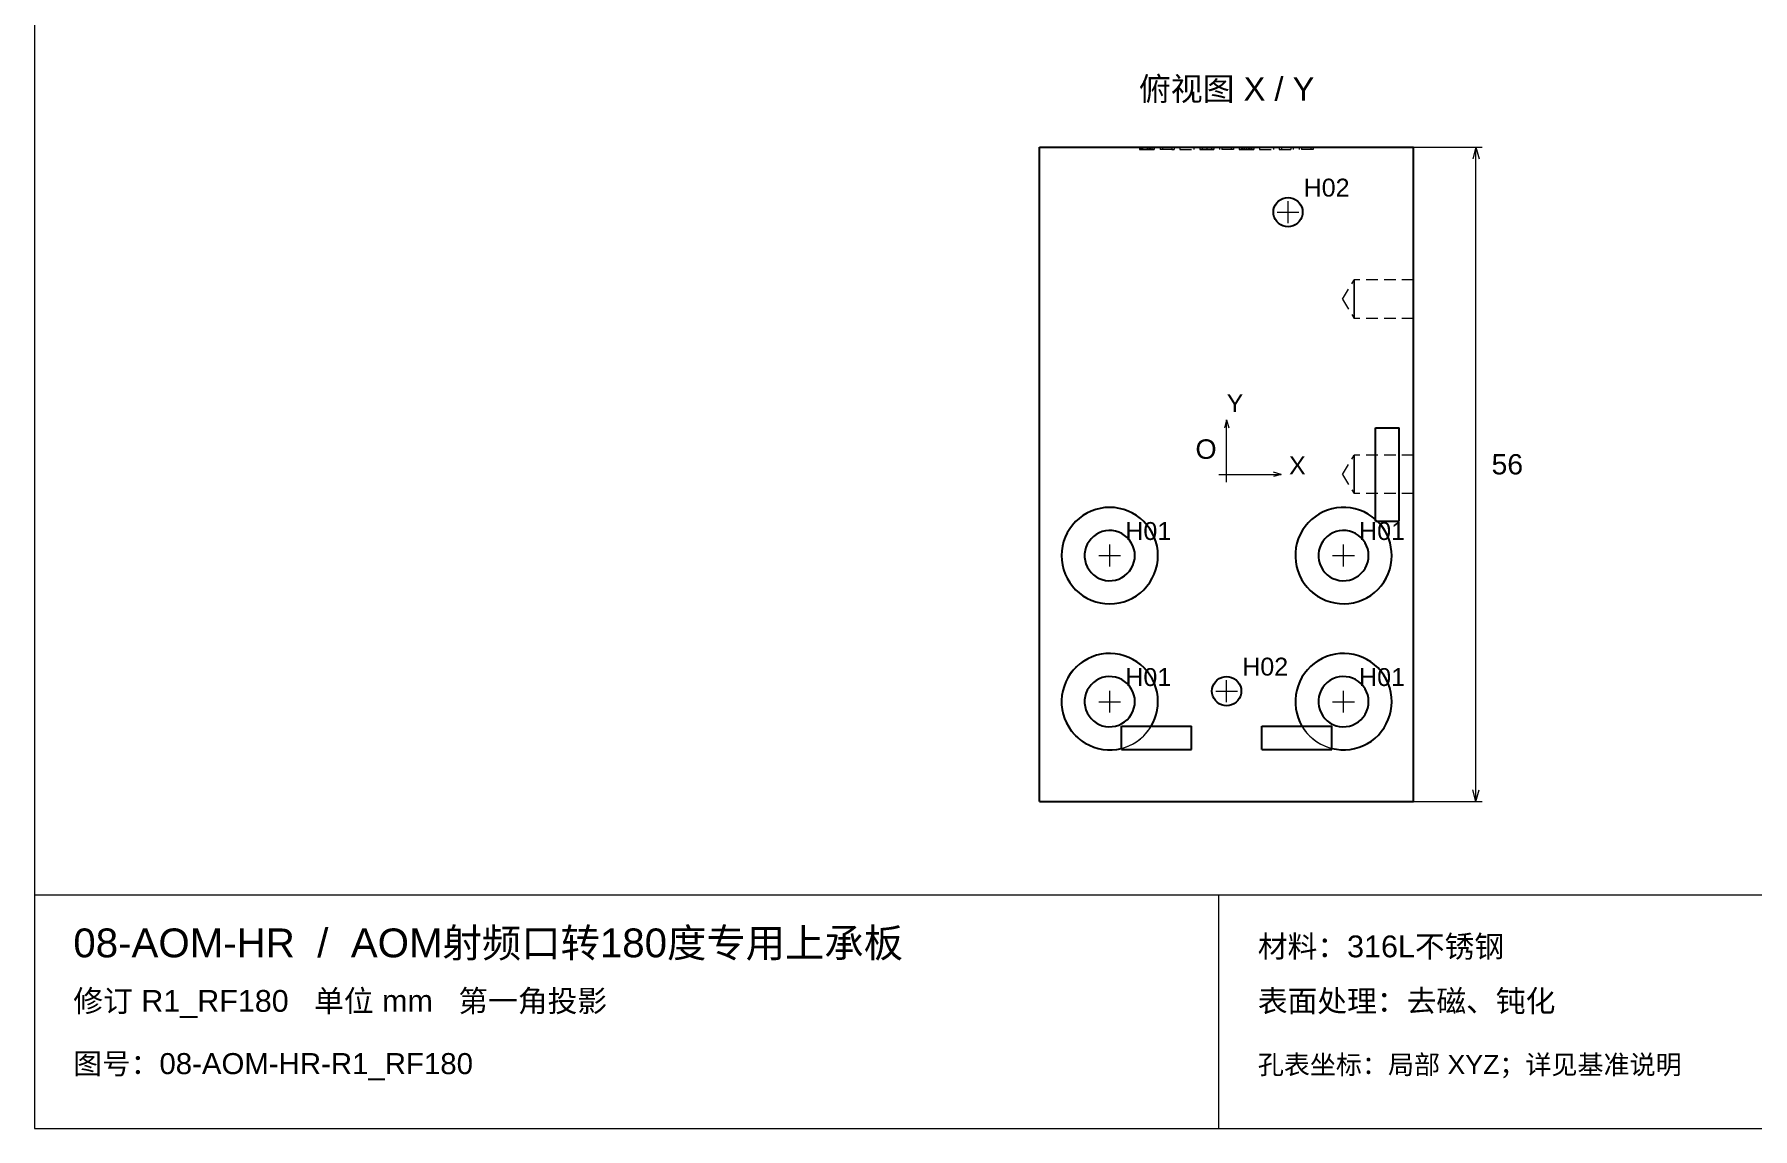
# Paper-space layout '01_三视图' of a CAD drawing. Header units: millimetres. Extents: x 6 to 451, y 8 to 289.
# Drawn here: x 8 to 228.5, y 8 to 148.5 of the extents above; entities that cross this region are included whole.
import ezdxf
from ezdxf.enums import TextEntityAlignment as Align

# ---------------------------------------------------------------- set-up
doc = ezdxf.new("R2010")
doc.units = ezdxf.units.MM
doc.linetypes.add('WP_HIDDEN', pattern=[2.3, 1.5, -0.8])
for name, color, linetype, lineweight in [('ANNOTATIONS', 7, 'CONTINUOUS', 18), ('HIDDEN', 7, 'WP_HIDDEN', 13), ('VISIBLE', 7, 'CONTINUOUS', 25)]:
    doc.layers.add(name, color=color, linetype=linetype, lineweight=lineweight)
doc.styles.add('CJK', font='Arial Unicode.ttf')

psp = doc.layouts.new('01_三视图')

# ---------------------------------------------------------------- linework, layer by layer
at = {"layer": 'ANNOTATIONS'}
for p, q in [((8, 289), (8, 8)), ((185, 134), (193.8, 134)), ((193, 134), (192.58, 132.5)), ((193, 50), (193, 134)), ((193, 134), (193.42, 132.5)), ((168.88, 124.27), (168.88, 127.08)), ((167.47, 125.67), (170.28, 125.67)), ((161, 99), (160.72, 98)), ((161, 92), (161, 99)), ((161, 99), (161.28, 98)), ((161, 91), (161, 93)), ((160, 92), (162, 92)), ((161, 92), (168, 92)), ((168, 92), (167, 92.28)), ((168, 92), (167, 91.72)), ((146, 80.17), (146, 82.98)), ((176, 80.17), (176, 82.98)), ((144.6, 81.57), (147.4, 81.57)), ((174.6, 81.57), (177.4, 81.57)), ((146, 61.43), (146, 64.23)), ((159.6, 64.17), (162.4, 64.17)), ((161, 62.77), (161, 65.58)), ((176, 61.43), (176, 64.23)), ((144.6, 62.82), (147.4, 62.82)), ((174.6, 62.82), (177.4, 62.82)), ((193, 50), (192.58, 51.5)), ((193, 50), (193.42, 51.5)), ((185, 50), (193.8, 50)), ((8, 38), (412, 38)), ((160, 8), (160, 38)), ((8, 8), (412, 8))]:
    psp.add_line(p, q, dxfattribs=at)
at = {"layer": 'HIDDEN'}
for points in [[(150.81, 134), (149.84, 134)], [(149.84, 134), (150.09, 134)], [(149.84, 134), (149.84, 133.7)], [(149.84, 133.7), (150.09, 133.7)], [(150.81, 133.7), (149.84, 133.7)], [(151.7, 134), (149.9, 134)], [(149.9, 134), (150.81, 134)], [(149.9, 134), (149.9, 133.7)], [(149.9, 133.7), (150.81, 133.7)], [(151.7, 133.7), (149.9, 133.7)], [(150.09, 134), (151.18, 134)], [(150.09, 134), (150.09, 133.7)], [(150.09, 133.7), (151.18, 133.7)], [(151.02, 134), (150.2, 134)], [(150.2, 134), (151.4, 134)], [(150.2, 134), (150.2, 133.7)], [(151.02, 133.7), (150.2, 133.7)], [(150.2, 133.7), (151.4, 133.7)], [(150.81, 134), (150.81, 133.7)], [(151.06, 134), (151.02, 134)], [(151.02, 134), (151.02, 133.7)], [(151.06, 133.7), (151.02, 133.7)], [(151.15, 134), (151.06, 134)], [(151.06, 134), (151.06, 133.7)], [(151.15, 133.7), (151.06, 133.7)], [(151.15, 134), (151.15, 133.7)], [(151.4, 134), (151.15, 134)], [(151.4, 133.7), (151.15, 133.7)], [(151.18, 134), (151.4, 134)], [(151.18, 134), (151.18, 133.7)], [(151.18, 133.7), (151.4, 133.7)], [(151.4, 134), (151.7, 134)], [(151.4, 134), (151.4, 133.7)], [(151.4, 133.7), (151.7, 133.7)], [(151.7, 134), (151.7, 133.7)], [(152.75, 134), (152.45, 134)], [(152.45, 134), (152.45, 133.7)], [(152.75, 133.7), (152.45, 133.7)], [(153.95, 134), (152.75, 134)], [(152.75, 134), (152.75, 133.7)], [(153.95, 133.7), (152.75, 133.7)], [(154.25, 134), (153.95, 134)], [(153.95, 134), (153.95, 133.7)], [(153.95, 133.7), (154.25, 133.7)], [(154.25, 134), (154.25, 133.7)], [(156.8, 134), (155, 134)], [(155, 134), (155, 133.7)], [(155, 133.7), (156.8, 133.7)], [(156.8, 134), (156.8, 133.7)], [(158.45, 134), (157.55, 134)], [(157.55, 134), (157.85, 134)], [(157.55, 134), (157.55, 133.7)], [(158.45, 133.7), (157.55, 133.7)], [(157.55, 133.7), (157.85, 133.7)], [(157.85, 134), (158.45, 134)], [(157.85, 134), (157.85, 133.7)], [(157.85, 133.7), (158.45, 133.7)], [(159.35, 134), (158.45, 134)], [(158.45, 134), (159.05, 134)], [(158.45, 134), (158.45, 133.7)], [(159.35, 133.7), (158.45, 133.7)], [(158.45, 133.7), (159.05, 133.7)], [(159.05, 134), (159.35, 134)], [(159.05, 134), (159.05, 133.7)], [(159.05, 133.7), (159.35, 133.7)], [(159.35, 134), (159.35, 133.7)], [(160.1, 134), (161.9, 134)], [(160.1, 134), (160.1, 133.7)], [(161.9, 133.7), (160.1, 133.7)], [(161.6, 134), (160.4, 134)], [(160.4, 134), (160.4, 133.7)], [(161.6, 133.7), (160.4, 133.7)], [(161.6, 134), (161.6, 133.7)], [(161.9, 134), (161.9, 133.7)], [(162.95, 134), (162.62, 134)], [(162.62, 134), (162.91, 134)], [(162.62, 134), (162.62, 133.7)], [(162.95, 133.7), (162.62, 133.7)], [(162.62, 133.7), (162.91, 133.7)], [(162.91, 134), (163.22, 134)], [(162.91, 134), (162.91, 133.7)], [(162.91, 133.7), (163.22, 133.7)], [(162.98, 134), (162.95, 134)], [(162.95, 134), (162.95, 133.7)], [(162.98, 133.7), (162.95, 133.7)], [(163.55, 134), (162.98, 134)], [(162.98, 134), (162.98, 133.7)], [(163.55, 133.7), (162.98, 133.7)], [(163.22, 134), (163.88, 134)], [(163.22, 134), (163.22, 133.7)], [(163.22, 133.7), (163.88, 133.7)], [(163.81, 134), (163.29, 134)], [(163.29, 134), (163.29, 133.7)], [(163.29, 134), (163.55, 134)], [(163.29, 133.7), (163.55, 133.7)], [(163.81, 133.7), (163.29, 133.7)], [(164.12, 134), (163.55, 134)], [(163.55, 134), (163.55, 133.7)], [(163.55, 134), (163.81, 134)], [(164.12, 133.7), (163.55, 133.7)], [(163.55, 133.7), (163.81, 133.7)], [(163.81, 134), (163.81, 133.7)], [(163.88, 134), (164.19, 134)], [(163.88, 134), (163.88, 133.7)], [(163.88, 133.7), (164.19, 133.7)], [(164.15, 134), (164.12, 134)], [(164.12, 134), (164.12, 133.7)], [(164.15, 133.7), (164.12, 133.7)], [(164.48, 134), (164.15, 134)], [(164.15, 134), (164.15, 133.7)], [(164.48, 133.7), (164.15, 133.7)], [(164.19, 134), (164.48, 134)], [(164.19, 134), (164.19, 133.7)], [(164.19, 133.7), (164.48, 133.7)], [(164.48, 134), (164.48, 133.7)], [(167, 134), (165.2, 134)], [(165.2, 134), (165.2, 133.7)], [(165.2, 133.7), (167, 133.7)], [(167, 134), (167, 133.7)], [(169.55, 134), (167.75, 134)], [(167.75, 134), (167.75, 133.7)], [(167.75, 133.7), (169.55, 133.7)], [(168.05, 134), (168.05, 133.7)], [(168.05, 134), (169.25, 134)], [(168.05, 133.7), (169.25, 133.7)], [(169.25, 134), (169.25, 133.7)], [(169.55, 134), (169.55, 133.7)], [(170.3, 134), (172.1, 134)], [(170.3, 134), (170.3, 133.7)], [(172.1, 133.7), (170.3, 133.7)], [(171.8, 134), (170.6, 134)], [(170.6, 134), (170.6, 133.7)], [(171.8, 133.7), (170.6, 133.7)], [(171.8, 134), (171.8, 133.7)], [(172.1, 134), (172.1, 133.7)], [(175.86, 114.5), (177.35, 116.97)], [(177.35, 112.03), (177.35, 112.09), (177.35, 112.27), (177.35, 112.56), (177.35, 112.96), (177.35, 113.43), (177.35, 113.95), (177.35, 114.5), (177.35, 115.05), (177.35, 115.57), (177.35, 116.04), (177.35, 116.44), (177.35, 116.73), (177.35, 116.91), (177.35, 116.97)], [(177.35, 116.97), (177.35, 116.96), (177.35, 116.91), (177.35, 116.84), (177.35, 116.73), (177.35, 116.6), (177.35, 116.44), (177.35, 116.25), (177.35, 116.04), (177.35, 115.82), (177.35, 115.57), (177.35, 115.32), (177.35, 115.05), (177.35, 114.78), (177.35, 114.5)], [(185, 116.97), (177.35, 116.97)], [(185, 112.03), (185, 112.09), (185, 112.27), (185, 112.56), (185, 112.96), (185, 113.43), (185, 113.95), (185, 114.5), (185, 115.05), (185, 115.57), (185, 116.04), (185, 116.44), (185, 116.73), (185, 116.91), (185, 116.97)], [(185, 116.97), (185, 116.96), (185, 116.91), (185, 116.84), (185, 116.73), (185, 116.6), (185, 116.44), (185, 116.25), (185, 116.04), (185, 115.82), (185, 115.57), (185, 115.32), (185, 115.05), (185, 114.78), (185, 114.5)], [(175.86, 114.5), (177.35, 112.03)], [(177.35, 114.5), (177.35, 114.22), (177.35, 113.95), (177.35, 113.68), (177.35, 113.43), (177.35, 113.18), (177.35, 112.96), (177.35, 112.75), (177.35, 112.56), (177.35, 112.4), (177.35, 112.27), (177.35, 112.16), (177.35, 112.09), (177.35, 112.04), (177.35, 112.03)], [(185, 114.5), (185, 114.22), (185, 113.95), (185, 113.68), (185, 113.43), (185, 113.18), (185, 112.96), (185, 112.75), (185, 112.56), (185, 112.4), (185, 112.27), (185, 112.16), (185, 112.09), (185, 112.04), (185, 112.03)], [(185, 112.03), (177.35, 112.03)], [(180.12, 86.19), (180.12, 98)], [(175.86, 92), (177.35, 94.47)], [(177.35, 89.53), (177.35, 89.59), (177.35, 89.77), (177.35, 90.06), (177.35, 90.46), (177.35, 90.93), (177.35, 91.45), (177.35, 92), (177.35, 92.55), (177.35, 93.07), (177.35, 93.54), (177.35, 93.94), (177.35, 94.23), (177.35, 94.41), (177.35, 94.47)], [(177.35, 94.47), (177.35, 94.46), (177.35, 94.41), (177.35, 94.34), (177.35, 94.23), (177.35, 94.1), (177.35, 93.94), (177.35, 93.75), (177.35, 93.54), (177.35, 93.32), (177.35, 93.07), (177.35, 92.82), (177.35, 92.55), (177.35, 92.28), (177.35, 92)], [(185, 94.47), (177.35, 94.47)], [(185, 89.53), (185, 89.59), (185, 89.77), (185, 90.06), (185, 90.46), (185, 90.93), (185, 91.45), (185, 92), (185, 92.55), (185, 93.07), (185, 93.54), (185, 93.94), (185, 94.23), (185, 94.41), (185, 94.47)], [(185, 94.47), (185, 94.46), (185, 94.41), (185, 94.34), (185, 94.23), (185, 94.1), (185, 93.94), (185, 93.75), (185, 93.54), (185, 93.32), (185, 93.07), (185, 92.82), (185, 92.55), (185, 92.28), (185, 92)], [(175.86, 92), (177.35, 89.53)], [(177.35, 92), (177.35, 91.72), (177.35, 91.45), (177.35, 91.18), (177.35, 90.93), (177.35, 90.68), (177.35, 90.46), (177.35, 90.25), (177.35, 90.06), (177.35, 89.9), (177.35, 89.77), (177.35, 89.66), (177.35, 89.59), (177.35, 89.54), (177.35, 89.53)], [(185, 92), (185, 91.72), (185, 91.45), (185, 91.18), (185, 90.93), (185, 90.68), (185, 90.46), (185, 90.25), (185, 90.06), (185, 89.9), (185, 89.77), (185, 89.66), (185, 89.59), (185, 89.54), (185, 89.53)], [(185, 89.53), (177.35, 89.53)], [(182.19, 81.57), (182.16, 82.18), (182.07, 82.78), (181.92, 83.37), (181.72, 83.94), (181.46, 84.49), (181.14, 85.01), (180.78, 85.5), (180.38, 85.95), (179.93, 86.36), (179.44, 86.72), (178.92, 87.03), (178.37, 87.29), (177.8, 87.5), (177.21, 87.64), (176.61, 87.73), (176, 87.76), (175.39, 87.73), (174.79, 87.64), (174.2, 87.5), (173.63, 87.29), (173.08, 87.03), (172.56, 86.72), (172.07, 86.36), (171.62, 85.95), (171.22, 85.5), (170.86, 85.01), (170.54, 84.49), (170.28, 83.94), (170.08, 83.37), (169.93, 82.78), (169.84, 82.18), (169.81, 81.57), (169.84, 80.97), (169.93, 80.37), (170.08, 79.78), (170.28, 79.21), (170.54, 78.66), (170.86, 78.14), (171.22, 77.65), (171.62, 77.2), (172.07, 76.79), (172.56, 76.43), (173.08, 76.12), (173.63, 75.86), (174.2, 75.65), (174.79, 75.51), (175.39, 75.42), (176, 75.39), (176.61, 75.42), (177.21, 75.51), (177.8, 75.65), (178.37, 75.86), (178.92, 76.12), (179.44, 76.43), (179.93, 76.79), (180.38, 77.2), (180.78, 77.65), (181.14, 78.14), (181.46, 78.66), (181.72, 79.21), (181.92, 79.78), (182.07, 80.37), (182.16, 80.97), (182.19, 81.57)], [(180.12, 86), (180.12, 86.19)], [(180.12, 86), (180.32, 86)], [(180.32, 86), (180.12, 86.19)], [(180.32, 86), (183.12, 86)], [(152.19, 62.82), (152.16, 63.43), (152.07, 64.03), (151.92, 64.62), (151.72, 65.19), (151.46, 65.74), (151.14, 66.26), (150.78, 66.75), (150.38, 67.2), (149.93, 67.61), (149.44, 67.97), (148.92, 68.28), (148.37, 68.54), (147.8, 68.75), (147.21, 68.89), (146.61, 68.98), (146, 69.01), (145.39, 68.98), (144.79, 68.89), (144.2, 68.75), (143.63, 68.54), (143.08, 68.28), (142.56, 67.97), (142.07, 67.61), (141.62, 67.2), (141.22, 66.75), (140.86, 66.26), (140.54, 65.74), (140.28, 65.19), (140.08, 64.62), (139.93, 64.03), (139.84, 63.43), (139.81, 62.82), (139.84, 62.22), (139.93, 61.62), (140.08, 61.03), (140.28, 60.46), (140.54, 59.91), (140.86, 59.39), (141.22, 58.9), (141.62, 58.45), (142.07, 58.04), (142.56, 57.68), (143.08, 57.37), (143.63, 57.11), (144.2, 56.9), (144.79, 56.76), (145.39, 56.67), (146, 56.64), (146.61, 56.67), (147.21, 56.76), (147.8, 56.9), (148.37, 57.11), (148.92, 57.37), (149.44, 57.68), (149.93, 58.04), (150.38, 58.45), (150.78, 58.9), (151.14, 59.39), (151.46, 59.91), (151.72, 60.46), (151.92, 61.03), (152.07, 61.62), (152.16, 62.22), (152.19, 62.82)], [(182.19, 62.82), (182.16, 63.43), (182.07, 64.03), (181.92, 64.62), (181.72, 65.19), (181.46, 65.74), (181.14, 66.26), (180.78, 66.75), (180.38, 67.2), (179.93, 67.61), (179.44, 67.97), (178.92, 68.28), (178.37, 68.54), (177.8, 68.75), (177.21, 68.89), (176.61, 68.98), (176, 69.01), (175.39, 68.98), (174.79, 68.89), (174.2, 68.75), (173.63, 68.54), (173.08, 68.28), (172.56, 67.97), (172.07, 67.61), (171.62, 67.2), (171.22, 66.75), (170.86, 66.26), (170.54, 65.74), (170.28, 65.19), (170.08, 64.62), (169.93, 64.03), (169.84, 63.43), (169.81, 62.82), (169.84, 62.22), (169.93, 61.62), (170.08, 61.03), (170.28, 60.46), (170.54, 59.91), (170.86, 59.39), (171.22, 58.9), (171.62, 58.45), (172.07, 58.04), (172.56, 57.68), (173.08, 57.37), (173.63, 57.11), (174.2, 56.9), (174.79, 56.76), (175.39, 56.67), (176, 56.64), (176.61, 56.67), (177.21, 56.76), (177.8, 56.9), (178.37, 57.11), (178.92, 57.37), (179.44, 57.68), (179.93, 58.04), (180.38, 58.45), (180.78, 58.9), (181.14, 59.39), (181.46, 59.91), (181.72, 60.46), (181.92, 61.03), (182.07, 61.62), (182.16, 62.22), (182.19, 62.82)], [(147.5, 59.67), (151.33, 59.67)], [(147.5, 56.82), (147.5, 59.67)], [(147.5, 56.82), (148.02, 56.98), (148.53, 57.18), (149.01, 57.42), (149.48, 57.71), (149.91, 58.03), (150.32, 58.39), (150.69, 58.79), (151.03, 59.22), (151.33, 59.67)], [(151.33, 59.67), (156.5, 59.67)], [(165.5, 59.67), (170.67, 59.67)], [(170.67, 59.67), (174.5, 59.67)], [(170.67, 59.67), (170.97, 59.22), (171.31, 58.79), (171.68, 58.39), (172.09, 58.03), (172.52, 57.71), (172.99, 57.42), (173.47, 57.18), (173.98, 56.98), (174.5, 56.82)], [(174.5, 56.82), (174.5, 59.67)], [(147.5, 56.68), (147.5, 56.82)], [(174.5, 56.68), (174.5, 56.82)]]:
    psp.add_lwpolyline(points, dxfattribs=at)
at = {"layer": 'VISIBLE'}
for points in [[(137, 50), (137, 134)], [(137, 134), (185, 134)], [(185, 50), (185, 134)], [(167, 125.67), (167.03, 126), (167.11, 126.32), (167.25, 126.61), (167.44, 126.88), (167.67, 127.11), (167.94, 127.3), (168.23, 127.44), (168.55, 127.52), (168.88, 127.55), (169.2, 127.52), (169.52, 127.44), (169.81, 127.3), (170.08, 127.11), (170.31, 126.88), (170.5, 126.61), (170.64, 126.32), (170.72, 126), (170.75, 125.67), (170.72, 125.35), (170.64, 125.03), (170.5, 124.74), (170.31, 124.47), (170.08, 124.24), (169.81, 124.05), (169.52, 123.91), (169.2, 123.83), (168.88, 123.8), (168.55, 123.83), (168.23, 123.91), (167.94, 124.05), (167.67, 124.24), (167.44, 124.47), (167.25, 124.74), (167.11, 125.03), (167.03, 125.35), (167, 125.67)], [(180.12, 86), (180.12, 98)], [(180.12, 98), (183.12, 98)], [(183.12, 86), (183.12, 98)], [(152.19, 81.57), (152.16, 82.18), (152.07, 82.78), (151.92, 83.37), (151.72, 83.94), (151.46, 84.49), (151.14, 85.01), (150.78, 85.5), (150.38, 85.95), (149.93, 86.36), (149.44, 86.72), (148.92, 87.03), (148.37, 87.29), (147.8, 87.5), (147.21, 87.64), (146.61, 87.73), (146, 87.76), (145.39, 87.73), (144.79, 87.64), (144.2, 87.5), (143.63, 87.29), (143.08, 87.03), (142.56, 86.72), (142.07, 86.36), (141.62, 85.95), (141.22, 85.5), (140.86, 85.01), (140.54, 84.49), (140.28, 83.94), (140.08, 83.37), (139.93, 82.78), (139.84, 82.18), (139.81, 81.57), (139.84, 80.97), (139.93, 80.37), (140.08, 79.78), (140.28, 79.21), (140.54, 78.66), (140.86, 78.14), (141.22, 77.65), (141.62, 77.2), (142.07, 76.79), (142.56, 76.43), (143.08, 76.12), (143.63, 75.86), (144.2, 75.65), (144.79, 75.51), (145.39, 75.42), (146, 75.39), (146.61, 75.42), (147.21, 75.51), (147.8, 75.65), (148.37, 75.86), (148.92, 76.12), (149.44, 76.43), (149.93, 76.79), (150.38, 77.2), (150.78, 77.65), (151.14, 78.14), (151.46, 78.66), (151.72, 79.21), (151.92, 79.78), (152.07, 80.37), (152.16, 80.97), (152.19, 81.57)], [(180.12, 86.19), (179.66, 86.57), (179.16, 86.9), (178.63, 87.18), (178.07, 87.41), (177.49, 87.58), (176.9, 87.7), (176.31, 87.75), (175.7, 87.76), (175.11, 87.7), (174.52, 87.58), (173.94, 87.41), (173.38, 87.18), (172.85, 86.9), (172.35, 86.57), (171.88, 86.19), (171.45, 85.77), (171.07, 85.31), (170.73, 84.82), (170.44, 84.29), (170.2, 83.74), (170.02, 83.16), (169.89, 82.58), (169.83, 81.98), (169.82, 81.38), (169.86, 80.78), (169.97, 80.19), (170.13, 79.61), (170.35, 79.05), (170.62, 78.51), (170.95, 78.01), (171.32, 77.53), (171.73, 77.1), (172.19, 76.7), (172.68, 76.36), (173.2, 76.06), (173.75, 75.81), (174.32, 75.62), (174.9, 75.49), (175.5, 75.41), (176.1, 75.39), (176.7, 75.43), (177.29, 75.52), (177.87, 75.68), (178.44, 75.89), (178.98, 76.15), (179.49, 76.46), (179.97, 76.83), (180.41, 77.23), (180.81, 77.68), (181.17, 78.17), (181.47, 78.69), (181.73, 79.23), (181.93, 79.8), (182.07, 80.38), (182.16, 80.97), (182.19, 81.57)], [(180.12, 86), (183.12, 86)], [(182.19, 81.57), (182.16, 82.12), (182.09, 82.66), (181.97, 83.2), (181.8, 83.72), (181.59, 84.23), (181.33, 84.71), (181.04, 85.17), (180.7, 85.6), (180.32, 86)], [(149.22, 81.57), (149.2, 82), (149.11, 82.43), (148.97, 82.83), (148.77, 83.22), (148.53, 83.57), (148.24, 83.89), (147.91, 84.17), (147.55, 84.4), (147.16, 84.58), (146.75, 84.71), (146.32, 84.78), (145.89, 84.8), (145.46, 84.76), (145.04, 84.66), (144.64, 84.5), (144.26, 84.29), (143.92, 84.04), (143.61, 83.74), (143.34, 83.4), (143.12, 83.03), (142.95, 82.63), (142.84, 82.22), (142.78, 81.79), (142.78, 81.36), (142.84, 80.93), (142.95, 80.52), (143.12, 80.12), (143.34, 79.75), (143.61, 79.41), (143.92, 79.11), (144.26, 78.86), (144.64, 78.65), (145.04, 78.49), (145.46, 78.39), (145.89, 78.35), (146.32, 78.37), (146.75, 78.44), (147.16, 78.57), (147.55, 78.75), (147.91, 78.98), (148.24, 79.26), (148.53, 79.58), (148.77, 79.93), (148.97, 80.32), (149.11, 80.72), (149.2, 81.15), (149.22, 81.57)], [(179.22, 81.57), (179.2, 82), (179.11, 82.43), (178.97, 82.83), (178.77, 83.22), (178.53, 83.57), (178.24, 83.89), (177.91, 84.17), (177.55, 84.4), (177.16, 84.58), (176.75, 84.71), (176.32, 84.78), (175.89, 84.8), (175.46, 84.76), (175.04, 84.66), (174.64, 84.5), (174.26, 84.29), (173.92, 84.04), (173.61, 83.74), (173.34, 83.4), (173.12, 83.03), (172.95, 82.63), (172.84, 82.22), (172.78, 81.79), (172.78, 81.36), (172.84, 80.93), (172.95, 80.52), (173.12, 80.12), (173.34, 79.75), (173.61, 79.41), (173.92, 79.11), (174.26, 78.86), (174.64, 78.65), (175.04, 78.49), (175.46, 78.39), (175.89, 78.35), (176.32, 78.37), (176.75, 78.44), (177.16, 78.57), (177.55, 78.75), (177.91, 78.98), (178.24, 79.26), (178.53, 79.58), (178.77, 79.93), (178.97, 80.32), (179.11, 80.72), (179.2, 81.15), (179.22, 81.57)], [(152.19, 62.82), (152.16, 63.43), (152.07, 64.02), (151.93, 64.6), (151.73, 65.17), (151.47, 65.72), (151.16, 66.23), (150.81, 66.72), (150.41, 67.17), (149.97, 67.57), (149.49, 67.94), (148.98, 68.25), (148.43, 68.51), (147.87, 68.72), (147.29, 68.88), (146.7, 68.97), (146.1, 69.01), (145.5, 68.99), (144.9, 68.91), (144.31, 68.78), (143.74, 68.59), (143.2, 68.34), (142.67, 68.04), (142.18, 67.69), (141.73, 67.3), (141.31, 66.87), (140.94, 66.39), (140.62, 65.88), (140.35, 65.35), (140.13, 64.79), (139.97, 64.21), (139.86, 63.62), (139.82, 63.02), (139.83, 62.42), (139.89, 61.82), (140.02, 61.23), (140.2, 60.66), (140.44, 60.11), (140.73, 59.58), (141.07, 59.08), (141.46, 58.62), (141.89, 58.2), (142.35, 57.83), (142.86, 57.49), (143.39, 57.22), (143.95, 56.99), (144.52, 56.82), (145.11, 56.7), (145.71, 56.64), (146.31, 56.65), (146.91, 56.7), (147.5, 56.82)], [(182.19, 62.82), (182.16, 63.42), (182.07, 64.01), (181.93, 64.6), (181.73, 65.16), (181.48, 65.7), (181.17, 66.22), (180.82, 66.7), (180.43, 67.15), (179.99, 67.56), (179.51, 67.92), (179, 68.23), (178.47, 68.5), (177.91, 68.71), (177.33, 68.87), (176.74, 68.97), (176.14, 69.01), (175.54, 69), (174.95, 68.92), (174.37, 68.79), (173.8, 68.61), (173.25, 68.37), (172.73, 68.08), (172.24, 67.74), (171.78, 67.35), (171.36, 66.92), (170.99, 66.45), (170.66, 65.95), (170.38, 65.42), (170.16, 64.87), (169.99, 64.29), (169.88, 63.71), (169.82, 63.11), (169.82, 62.51), (169.88, 61.92), (170, 61.33), (170.17, 60.76), (170.4, 60.2), (170.67, 59.67)], [(149.22, 62.82), (149.2, 63.25), (149.11, 63.68), (148.97, 64.08), (148.77, 64.47), (148.53, 64.82), (148.24, 65.14), (147.91, 65.42), (147.55, 65.65), (147.16, 65.83), (146.75, 65.96), (146.32, 66.03), (145.89, 66.05), (145.46, 66.01), (145.04, 65.91), (144.64, 65.75), (144.26, 65.54), (143.92, 65.29), (143.61, 64.99), (143.34, 64.65), (143.12, 64.28), (142.95, 63.88), (142.84, 63.47), (142.78, 63.04), (142.78, 62.61), (142.84, 62.18), (142.95, 61.77), (143.12, 61.37), (143.34, 61), (143.61, 60.66), (143.92, 60.36), (144.26, 60.11), (144.64, 59.9), (145.04, 59.74), (145.46, 59.64), (145.89, 59.6), (146.32, 59.62), (146.75, 59.69), (147.16, 59.82), (147.55, 60), (147.91, 60.23), (148.24, 60.51), (148.53, 60.83), (148.77, 61.18), (148.97, 61.57), (149.11, 61.97), (149.2, 62.4), (149.22, 62.82)], [(159.12, 64.17), (159.15, 64.5), (159.24, 64.82), (159.38, 65.11), (159.56, 65.38), (159.79, 65.61), (160.06, 65.8), (160.36, 65.94), (160.67, 66.02), (161, 66.05), (161.33, 66.02), (161.64, 65.94), (161.94, 65.8), (162.21, 65.61), (162.44, 65.38), (162.62, 65.11), (162.76, 64.82), (162.85, 64.5), (162.88, 64.17), (162.85, 63.85), (162.76, 63.53), (162.62, 63.24), (162.44, 62.97), (162.21, 62.74), (161.94, 62.55), (161.64, 62.41), (161.33, 62.33), (161, 62.3), (160.67, 62.33), (160.36, 62.41), (160.06, 62.55), (159.79, 62.74), (159.56, 62.97), (159.38, 63.24), (159.24, 63.53), (159.15, 63.85), (159.12, 64.17)], [(179.22, 62.82), (179.2, 63.25), (179.11, 63.68), (178.97, 64.08), (178.77, 64.47), (178.53, 64.82), (178.24, 65.14), (177.91, 65.42), (177.55, 65.65), (177.16, 65.83), (176.75, 65.96), (176.32, 66.03), (175.89, 66.05), (175.46, 66.01), (175.04, 65.91), (174.64, 65.75), (174.26, 65.54), (173.92, 65.29), (173.61, 64.99), (173.34, 64.65), (173.12, 64.28), (172.95, 63.88), (172.84, 63.47), (172.78, 63.04), (172.78, 62.61), (172.84, 62.18), (172.95, 61.77), (173.12, 61.37), (173.34, 61), (173.61, 60.66), (173.92, 60.36), (174.26, 60.11), (174.64, 59.9), (175.04, 59.74), (175.46, 59.64), (175.89, 59.6), (176.32, 59.62), (176.75, 59.69), (177.16, 59.82), (177.55, 60), (177.91, 60.23), (178.24, 60.51), (178.53, 60.83), (178.77, 61.18), (178.97, 61.57), (179.11, 61.97), (179.2, 62.4), (179.22, 62.82)], [(151.33, 59.67), (151.58, 60.16), (151.8, 60.67), (151.97, 61.19), (152.09, 61.73), (152.16, 62.27), (152.19, 62.82)], [(174.5, 56.82), (175.08, 56.71), (175.67, 56.65), (176.26, 56.64), (176.85, 56.7), (177.43, 56.8), (178, 56.97), (178.55, 57.19), (179.07, 57.45), (179.57, 57.77), (180.04, 58.14), (180.47, 58.54), (180.85, 58.99), (181.2, 59.47), (181.49, 59.98), (181.74, 60.52), (181.93, 61.08), (182.07, 61.65), (182.16, 62.23), (182.19, 62.82)], [(147.5, 56.68), (147.5, 59.67)], [(147.5, 59.67), (156.5, 59.67)], [(156.5, 56.68), (156.5, 59.67)], [(165.5, 56.68), (165.5, 59.67)], [(165.5, 59.67), (174.5, 59.67)], [(174.5, 56.68), (174.5, 59.67)], [(147.5, 56.68), (156.5, 56.68)], [(165.5, 56.68), (174.5, 56.68)], [(137, 50), (185, 50)]]:
    psp.add_lwpolyline(points, dxfattribs=at)

# ---------------------------------------------------------------- texts
at = {"layer": 'ANNOTATIONS', "style": 'CJK'}
psp.add_text('俯视图 X / Y', height=3, dxfattribs=at).set_placement((161, 140), align=Align.CENTER)
for s, height, p in [('H02', 2.3, (170.88, 127.67)), ('Y', 2.3, (161, 100)), ('O', 2.5, (157, 94)), ('X', 2.3, (169, 92)), ('56', 2.6, (195, 92)), ('H01', 2.3, (148, 83.58)), ('H01', 2.3, (178, 83.58)), ('H02', 2.3, (163, 66.17)), ('H01', 2.3, (148, 64.83)), ('H01', 2.3, (178, 64.83)), ('08-AOM-HR  /  AOM射频口转180度专用上承板', 3.7, (13, 30)), ('材料：316L不锈钢', 2.8, (165, 30)), ('修订 R1_RF180   单位 mm   第一角投影', 2.8, (13, 23)), ('表面处理：去磁、钝化', 2.8, (165, 23)), ('图号：08-AOM-HR-R1_RF180', 2.7, (13, 15)), ('孔表坐标：局部 XYZ；详见基准说明', 2.45, (165, 15))]:
    psp.add_text(s, height=height, dxfattribs=at).set_placement(p)

doc.saveas('drawing.dxf')
